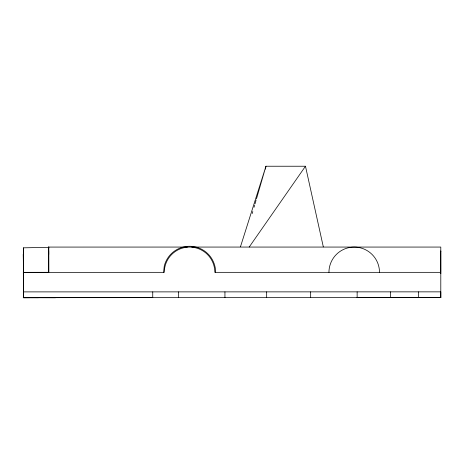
<?xml version="1.0" encoding="UTF-8"?>
<svg xmlns="http://www.w3.org/2000/svg" width="464" height="464" viewBox="0 0 464 464"><rect width="100%" height="100%" fill="white"/><g stroke="black" fill="none" stroke-linecap="round" stroke-linejoin="round"><path stroke-width="0.7" d="M23.374 252.167L23.374 251.453L23.455 297.668L38.466 297.714M23.478 248.803L23.444 297.668L36.163 297.639L31.181 297.662M48.72 247.724L48.72 246.836L48.755 272.31L23.484 272.339L23.548 297.668L28.588 297.656L23.2 297.668L55.581 297.708L23.478 297.668L37.938 297.656M23.531 284.426L23.281 254.22L23.496 272.467L48.755 272.374L48.732 247.335L23.461 247.828L23.513 297.668L45.942 297.644M440.771 251.662L440.771 250.949L440.8 271.887M23.322 271.562L23.449 291.891L440.794 291.856L440.794 297.633L23.449 297.668L23.502 286.822M29.858 297.639L23.455 297.668L23.594 272.362L164.297 272.339A25.276 25.276 0 0 1 189.573 247.063A25.276 25.276 0 0 1 214.844 272.339L440.794 272.339L440.794 297.633L413.9 297.621M24.54 297.656L23.554 297.639L23.548 287.912L23.571 289.142L23.56 288.272M23.525 274.839L23.502 272.345L23.467 297.668L30.798 297.656M23.478 265.82L23.461 247.828M48.732 248.176L48.755 247.08L187.404 247.063M163.543 272.339L164.297 265.942A26.071 26.071 0 0 1 215.638 271.968L215.598 272.339M48.186 272.374L23.316 272.397L23.449 271.649M265.42 169.076L265.947 166.234L305.48 166.234L323.315 246.871M23.478 297.668L23.502 282.912M252.196 213.562L252.799 211.474M254.011 207.298L254.62 205.21M255.026 203.818L256.035 200.338M256.441 198.946L265.947 166.234L240.462 246.778M249.214 247.034L305.48 166.234M23.525 294.779L23.548 291.879M415.628 297.627L429.658 297.639L357.141 297.604L357.141 291.862M34.324 297.644L38.872 297.65M398.802 297.627L357.141 297.61M191.736 247.063L440.794 247.063L440.794 273.696M23.49 291.891L23.589 294.779M26.054 297.662L29.899 297.662M64.682 297.639L61.782 297.639L64.693 297.639L62.002 297.621L64.664 297.639L64.241 297.633M398.622 297.633L390.357 297.639L390.357 291.862M437.268 297.627L440.794 297.633L438.776 297.627M421.097 297.61L429.658 297.639M427.344 297.621L428.823 297.627M23.496 296.026L23.496 278.974L23.6 291.891M50.912 297.662L152.743 297.61L152.743 291.873M23.484 272.339L23.502 273.255M23.507 281.973L23.496 278.974M23.536 272.351L23.554 285.343M23.548 288.109L23.554 288.741M48.737 250.659L48.755 254.487M418.522 291.862L418.522 297.639M310.665 291.862L310.665 297.61M266.667 291.868L266.667 297.61M224.941 291.868L224.941 297.61M178.35 291.873L178.35 297.61M328.947 272.339A25.276 25.276 0 0 1 354.218 247.063A25.276 25.276 0 0 1 379.494 272.339M434.791 297.627L434.072 297.627L434.791 297.627"/></g></svg>
